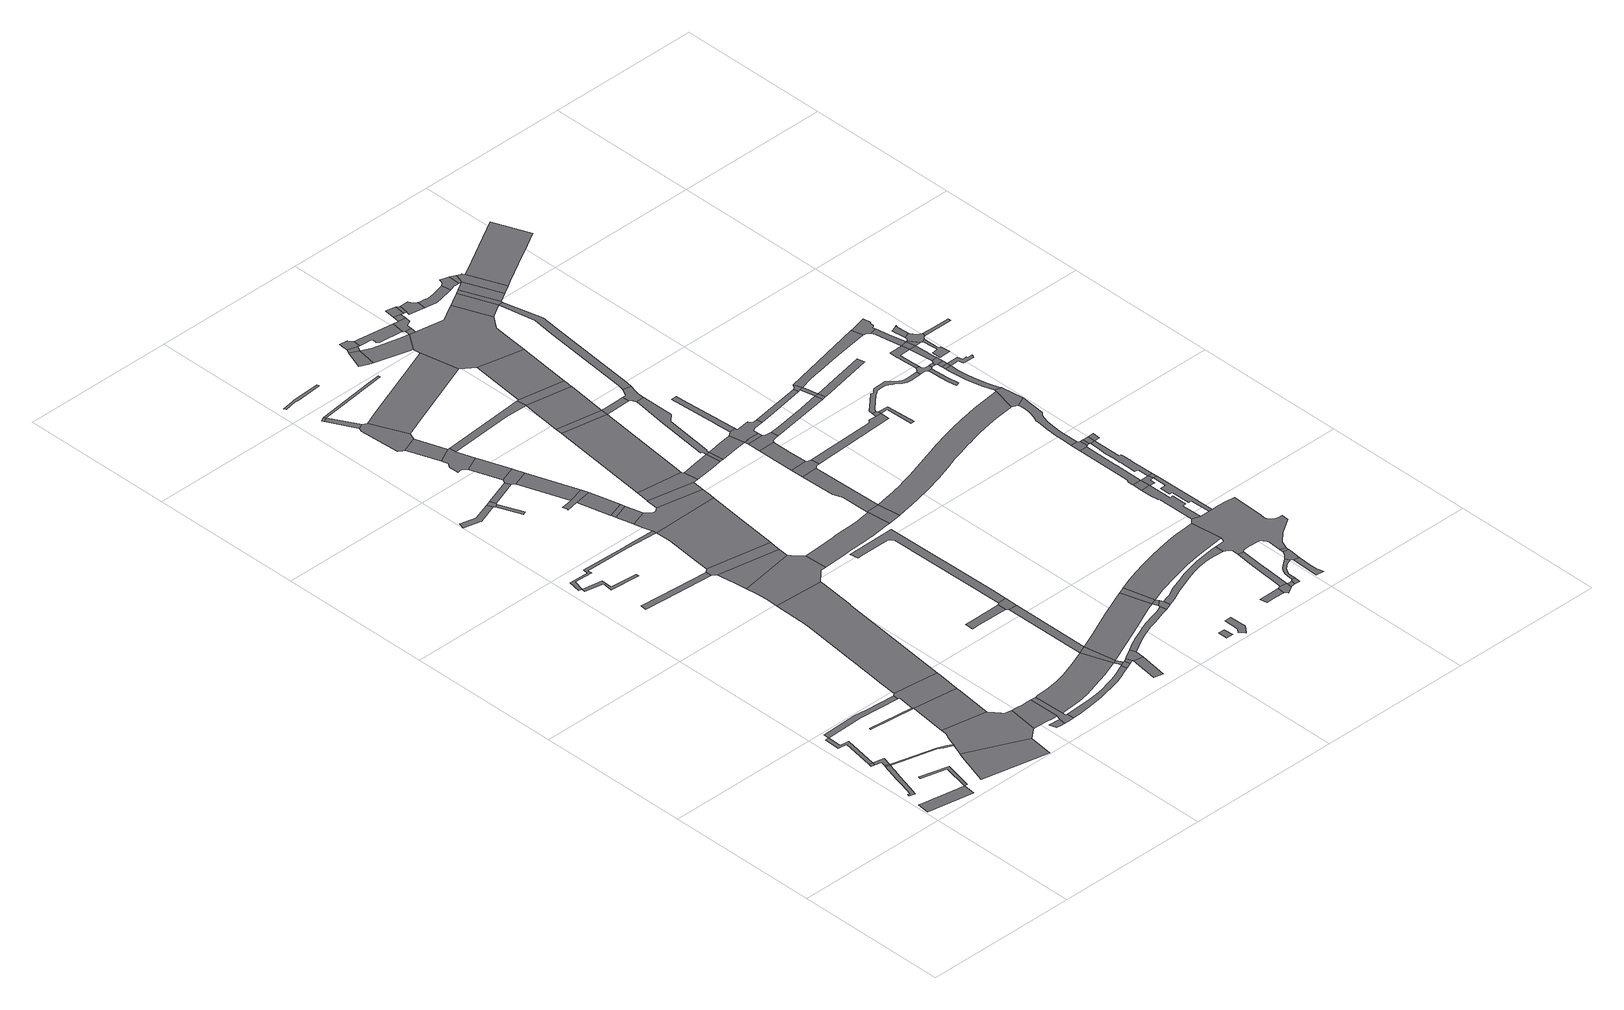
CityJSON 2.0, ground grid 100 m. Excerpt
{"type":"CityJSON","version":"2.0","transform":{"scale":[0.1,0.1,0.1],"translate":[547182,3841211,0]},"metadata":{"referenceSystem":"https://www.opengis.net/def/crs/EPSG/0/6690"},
"CityObjects":{
"road1":{"type":"Road","attributes":{"RoadStructureAttribute.sectionType":"1"},"geometry":[{"type":"MultiSurface","lod":"1","boundaries":[[[0,1,2,3,4,5,6]]]}]},
"road2":{"type":"Road","attributes":{"RoadStructureAttribute.sectionType":"1"},"geometry":[{"type":"MultiSurface","lod":"1","boundaries":[[[7,8,9,10,11,12,13,14,15,16,17,18,19,20]]]}]},
"road3":{"type":"Road","geometry":[{"type":"MultiSurface","lod":"1","boundaries":[[[21,22,23,24]]]}]},
"road4":{"type":"Road","geometry":[{"type":"MultiSurface","lod":"1","boundaries":[[[25,7,20,26]]]}]},
"road5":{"type":"Road","attributes":{"RoadStructureAttribute.sectionType":"1"},"geometry":[{"type":"MultiSurface","lod":"1","boundaries":[[[27,24,23,28,25,26]]]}]},
"road6":{"type":"Road","attributes":{"RoadStructureAttribute.sectionType":"1"},"geometry":[{"type":"MultiSurface","lod":"1","boundaries":[[[29,30,31,21,24,32,33,34]]]}]},
"road7":{"type":"Road","attributes":{"RoadStructureAttribute.sectionType":"1"},"geometry":[{"type":"MultiSurface","lod":"1","boundaries":[[[35,36,37,38,39,40,6,41]]]}]},
"road8":{"type":"Road","attributes":{"RoadStructureAttribute.sectionType":"1"},"geometry":[{"type":"MultiSurface","lod":"1","boundaries":[[[42,43,44,45,46,26,20,47,48,49,50,51]]]}]},
"road9":{"type":"Road","attributes":{"RoadStructureAttribute.sectionType":"1"},"geometry":[{"type":"MultiSurface","lod":"1","boundaries":[[[52,53,54,34,55,56,57,58]]]}]},
"road10":{"type":"Road","attributes":{"RoadStructureAttribute.sectionType":"1"},"geometry":[{"type":"MultiSurface","lod":"1","boundaries":[[[59,60,61,62,63]]]}]},
"road11":{"type":"Road","attributes":{"RoadStructureAttribute.sectionType":"1"},"geometry":[{"type":"MultiSurface","lod":"1","boundaries":[[[64,65,66,67,68]]]}]},
"road12":{"type":"Road","geometry":[{"type":"MultiSurface","lod":"1","boundaries":[[[69,70,71,72,73,74,75,51,50,76,77,59,63,78,79,80,81,82,83]]]}]},
"road13":{"type":"Road","attributes":{"RoadStructureAttribute.sectionType":"1"},"geometry":[{"type":"MultiSurface","lod":"1","boundaries":[[[84,85,69,83,86,87]]]}]},
"road14":{"type":"Road","geometry":[{"type":"MultiSurface","lod":"1","boundaries":[[[88,89,58,57,90,91,92,68,67,84,87,93,94]]]}]},
"road15":{"type":"Road","attributes":{"RoadStructureAttribute.sectionType":"1"},"geometry":[{"type":"MultiSurface","lod":"1","boundaries":[[[95,96,97,98,99,100,101,102,103]]]}]},
"road16":{"type":"Road","geometry":[{"type":"MultiSurface","lod":"1","boundaries":[[[104,105,106,107,108,109]]]}]},
"road17":{"type":"Road","attributes":{"RoadStructureAttribute.sectionType":"1"},"geometry":[{"type":"MultiSurface","lod":"1","boundaries":[[[110,111,112,80,79,113,114,115,116]]]}]},
"road18":{"type":"Road","attributes":{"RoadStructureAttribute.sectionType":"1"},"geometry":[{"type":"MultiSurface","lod":"1","boundaries":[[[117,118,119,120,121,122,123]]]}]},
"road19":{"type":"Road","geometry":[{"type":"MultiSurface","lod":"1","boundaries":[[[124,125,116,115,126,109,108,127,128,129,130,131]]]}]},
"road20":{"type":"Road","attributes":{"RoadStructureAttribute.sectionType":"1"},"geometry":[{"type":"MultiSurface","lod":"1","boundaries":[[[132,133,134,135,136,137,138,139,140]]]}]},
"road21":{"type":"Road","attributes":{"RoadStructureAttribute.sectionType":"1"},"geometry":[{"type":"MultiSurface","lod":"1","boundaries":[[[141,142,143,144,145,146,147,148,149,102,150,151,152,153,154,155]]]}]},
"road22":{"type":"Road","attributes":{"RoadStructureAttribute.sectionType":"1"},"geometry":[{"type":"MultiSurface","lod":"1","boundaries":[[[156,157,158,159,160,88,94,161,162,163,164,165]]]}]},
"road23":{"type":"Road","geometry":[{"type":"MultiSurface","lod":"1","boundaries":[[[166,132,140,167,168,169]]]}]},
"road24":{"type":"Road","geometry":[{"type":"MultiSurface","lod":"1","boundaries":[[[170,171,172,168,167]]]}]},
"road25":{"type":"Road","attributes":{"RoadStructureAttribute.sectionType":"1"},"geometry":[{"type":"MultiSurface","lod":"1","boundaries":[[[173,166,169,174]]]}]},
"road26":{"type":"Road","attributes":{"RoadStructureAttribute.sectionType":"1"},"geometry":[{"type":"MultiSurface","lod":"1","boundaries":[[[175,176,177,178,179,180,181,182,183,184,129,128,185,186,187,188,189,190,191,192,193,194,195]]]}]},
"road27":{"type":"Road","attributes":{"RoadStructureAttribute.sectionType":"1"},"geometry":[{"type":"MultiSurface","lod":"1","boundaries":[[[196,197,198,199,200,201,202,124,131,203,204,205,206,207,208,209,210,211,212]]]}]},
"road28":{"type":"Road","geometry":[{"type":"MultiSurface","lod":"1","boundaries":[[[213,214,215,216,217,218,156,165,219,220,221,222,223,224]]]}]},
"road29":{"type":"Road","attributes":{"RoadStructureAttribute.sectionType":"1"},"geometry":[{"type":"MultiSurface","lod":"1","boundaries":[[[225,226,227,216,215,228]]]}]},
"road30":{"type":"Road","geometry":[{"type":"MultiSurface","lod":"1","boundaries":[[[229,123,122,230,225,228,231,232]]]}]},
"road31":{"type":"Road","geometry":[{"type":"MultiSurface","lod":"1","boundaries":[[[233,234,235,236]]]}]},
"road32":{"type":"Road","attributes":{"RoadStructureAttribute.sectionType":"1"},"geometry":[{"type":"MultiSurface","lod":"1","boundaries":[[[236,235,237,238]]]}]},
"road33":{"type":"Road","geometry":[{"type":"MultiSurface","lod":"1","boundaries":[[[239,240,241,242,243,244,245]]]}]},
"road34":{"type":"Road","attributes":{"RoadStructureAttribute.sectionType":"1"},"geometry":[{"type":"MultiSurface","lod":"1","boundaries":[[[246,247,248,249,250]]]}]},
"road35":{"type":"Road","geometry":[{"type":"MultiSurface","lod":"1","boundaries":[[[251,250,249,252,253,254,255,256,257,258,259,260,261,262,263,264]]]}]},
"road36":{"type":"Road","geometry":[{"type":"MultiSurface","lod":"1","boundaries":[[[265,266,267,173,174,268,269,270,271]]]}]},
"road37":{"type":"Road","attributes":{"RoadStructureAttribute.sectionType":"1"},"geometry":[{"type":"MultiSurface","lod":"1","boundaries":[[[272,262,261,266,265]]]}]},
"road38":{"type":"Road","attributes":{"RoadStructureAttribute.sectionType":"1"},"geometry":[{"type":"MultiSurface","lod":"1","boundaries":[[[273,274,275,276]]]}]},
"road39":{"type":"Road","geometry":[{"type":"MultiSurface","lod":"1","boundaries":[[[277,278,279,274,273]]]}]},
"road40":{"type":"Road","geometry":[{"type":"MultiSurface","lod":"1","boundaries":[[[280,238,237,281,282,283,247,246,284,285]]]}]},
"road41":{"type":"Road","attributes":{"RoadStructureAttribute.sectionType":"1"},"geometry":[{"type":"MultiSurface","lod":"1","boundaries":[[[245,244,286,278,277]]]}]},
"road42":{"type":"Road","attributes":{"RoadStructureAttribute.sectionType":"1"},"geometry":[{"type":"MultiSurface","lod":"1","boundaries":[[[287,271,270,288,240,239]]]}]},
"road43":{"type":"Road","attributes":{"RoadStructureAttribute.sectionType":"1"},"geometry":[{"type":"MultiSurface","lod":"1","boundaries":[[[289,290,291,292,293,229,232]]]}]},
"road44":{"type":"Road","attributes":{"RoadStructureAttribute.sectionType":"1"},"geometry":[{"type":"MultiSurface","lod":"1","boundaries":[[[294,295,296,297,298,299,300,301,302]]]}]},
"road45":{"type":"Road","geometry":[{"type":"MultiSurface","lod":"1","boundaries":[[[303,196,212,304]]]}]},
"road46":{"type":"Road","geometry":[{"type":"MultiSurface","lod":"1","boundaries":[[[304,212,305,306,307]]]}]},
"road47":{"type":"Road","geometry":[{"type":"MultiSurface","lod":"1","boundaries":[[[307,306,175,195,308,309]]]}]},
"road48":{"type":"Road","attributes":{"RoadStructureAttribute.sectionType":"1"},"geometry":[{"type":"MultiSurface","lod":"1","boundaries":[[[310,311,312,313,314,315]]]}]},
"road49":{"type":"Road","geometry":[{"type":"MultiSurface","lod":"1","boundaries":[[[316,317,318,276,275,319,320,321,322,155,154,323,291,290,324,325,326]]]}]},
"road50":{"type":"Road","attributes":{"RoadStructureAttribute.sectionType":"1"},"geometry":[{"type":"MultiSurface","lod":"1","boundaries":[[[327,309,308,328,329]]]}]},
"road51":{"type":"Road","attributes":{"RoadStructureAttribute.sectionType":"1"},"geometry":[{"type":"MultiSurface","lod":"1","boundaries":[[[330,331,332,333,334]]]}]},
"road52":{"type":"Road","attributes":{"RoadStructureAttribute.sectionType":"1"},"geometry":[{"type":"MultiSurface","lod":"1","boundaries":[[[335,336,196,303,337]]]}]},
"road53":{"type":"Road","attributes":{"RoadStructureAttribute.sectionType":"1"},"geometry":[{"type":"MultiSurface","lod":"1","boundaries":[[[338,339,340,341,233,236]]]}]},
"road54":{"type":"Road","geometry":[{"type":"MultiSurface","lod":"1","boundaries":[[[342,343,327,329,330,334,344]]]}]},
"road55":{"type":"Road","attributes":{"RoadStructureAttribute.sectionType":"1"},"geometry":[{"type":"MultiSurface","lod":"1","boundaries":[[[345,326,325,346]]]}]},
"road56":{"type":"Road","geometry":[{"type":"MultiSurface","lod":"1","boundaries":[[[347,315,314,335,337,348]]]}]},
"road57":{"type":"Road","attributes":{"RoadStructureAttribute.sectionType":"1"},"geometry":[{"type":"MultiSurface","lod":"1","boundaries":[[[349,350,351,352,353,354,355,356,357,347,348]]]}]},
"road58":{"type":"Road","geometry":[{"type":"MultiSurface","lod":"1","boundaries":[[[358,359,345,346,360,361,362]]]}]},
"road59":{"type":"Road","attributes":{"RoadStructureAttribute.sectionType":"1"},"geometry":[{"type":"MultiSurface","lod":"1","boundaries":[[[363,251,264,364,365]]]}]},
"road60":{"type":"Road","attributes":{"RoadStructureAttribute.sectionType":"1"},"geometry":[{"type":"MultiSurface","lod":"1","boundaries":[[[366,367,368,285,284,369,370]]]}]},
"road61":{"type":"Road","attributes":{"RoadStructureAttribute.sectionType":"1"},"geometry":[{"type":"MultiSurface","lod":"1","boundaries":[[[371,372,373,374,375,376,377,378,379,224,223,380,381,382,383,384,385,386,387,388]]]}]},
"road62":{"type":"Road","attributes":{"RoadStructureAttribute.sectionType":"1"},"geometry":[{"type":"MultiSurface","lod":"1","boundaries":[[[389,390,391,392,303,304,393,394,395,396]]]}]},
"road63":{"type":"Road","attributes":{"RoadStructureAttribute.sectionType":"1"},"geometry":[{"type":"MultiSurface","lod":"1","boundaries":[[[397,398,399,400,401,402,403,404,405,406,342,344,407,408,409,410,411,412]]]}]},
"road64":{"type":"Road","attributes":{"RoadStructureAttribute.sectionType":"1"},"geometry":[{"type":"MultiSurface","lod":"1","boundaries":[[[413,358,362,414]]]}]},
"road65":{"type":"Road","geometry":[{"type":"MultiSurface","lod":"1","boundaries":[[[415,416,417,418,419,420]]]}]},
"road66":{"type":"Road","attributes":{"RoadStructureAttribute.sectionType":"1"},"geometry":[{"type":"MultiSurface","lod":"1","boundaries":[[[421,422,423,361,360,424,425,426]]]}]},
"road67":{"type":"Road","attributes":{"RoadStructureAttribute.sectionType":"1"},"geometry":[{"type":"MultiSurface","lod":"1","boundaries":[[[427,415,420,428,429]]]}]},
"road68":{"type":"Road","geometry":[{"type":"MultiSurface","lod":"1","boundaries":[[[430,431,427,429,432,433,434]]]}]},
"road69":{"type":"Road","geometry":[{"type":"MultiSurface","lod":"1","boundaries":[[[435,413,414,436]]]}]},
"road70":{"type":"Road","geometry":[{"type":"MultiSurface","lod":"1","boundaries":[[[437,438,439,440]]]}]},
"road71":{"type":"Road","attributes":{"RoadStructureAttribute.sectionType":"1"},"geometry":[{"type":"MultiSurface","lod":"1","boundaries":[[[365,441,435,436,442,443]]]}]},
"road72":{"type":"Road","geometry":[{"type":"MultiSurface","lod":"1","boundaries":[[[444,445,371,388,446,447]]]}]},
"road73":{"type":"Road","geometry":[{"type":"MultiSurface","lod":"1","boundaries":[[[448,421,426,449]]]}]},
"road74":{"type":"Road","attributes":{"RoadStructureAttribute.sectionType":"1"},"geometry":[{"type":"MultiSurface","lod":"1","boundaries":[[[450,451,452,420,419,453,454,455]]]}]},
"road75":{"type":"Road","geometry":[{"type":"MultiSurface","lod":"1","boundaries":[[[456,396,457,458]]]}]},
"road76":{"type":"Road","geometry":[{"type":"MultiSurface","lod":"1","boundaries":[[[459,460,389,396,456]]]}]},
"road77":{"type":"Road","geometry":[{"type":"MultiSurface","lod":"1","boundaries":[[[458,457,397,412,461,462,463]]]}]},
"road78":{"type":"Road","geometry":[{"type":"MultiSurface","lod":"1","boundaries":[[[464,465,466,467,468,469]]]}]},
"road79":{"type":"Road","geometry":[{"type":"MultiSurface","lod":"1","boundaries":[[[470,363,365,443,471,472,473]]]}]},
"road80":{"type":"Road","attributes":{"RoadStructureAttribute.sectionType":"1"},"geometry":[{"type":"MultiSurface","lod":"1","boundaries":[[[474,475,476,477,445,444]]]}]},
"road81":{"type":"Road","attributes":{"RoadStructureAttribute.sectionType":"1"},"geometry":[{"type":"MultiSurface","lod":"1","boundaries":[[[478,479,433,432,480,481,482,483,484,485,486]]]}]},
"road82":{"type":"Road","attributes":{"RoadStructureAttribute.sectionType":"1"},"geometry":[{"type":"MultiSurface","lod":"1","boundaries":[[[487,488,489,490,491,448,449,492,493]]]}]},
"road83":{"type":"Road","attributes":{"RoadStructureAttribute.sectionType":"1"},"geometry":[{"type":"MultiSurface","lod":"1","boundaries":[[[494,495,496,497,498,499,500,501,502,503,421,448]]]}]},
"road84":{"type":"Road","attributes":{"RoadStructureAttribute.sectionType":"1"},"geometry":[{"type":"MultiSurface","lod":"1","boundaries":[[[504,505,436,414,506,507]]]}]},
"road85":{"type":"Road","attributes":{"RoadStructureAttribute.sectionType":"1"},"geometry":[{"type":"MultiSurface","lod":"1","boundaries":[[[508,470,473,509,510]]]}]},
"road86":{"type":"Road","geometry":[{"type":"MultiSurface","lod":"1","boundaries":[[[511,512,513,514,475,474,515,516,517,518]]]}]},
"road87":{"type":"Road","attributes":{"RoadStructureAttribute.sectionType":"1"},"geometry":[{"type":"MultiSurface","lod":"1","boundaries":[[[519,520,521,514,513,522,523,524]]]}]},
"road88":{"type":"Road","geometry":[{"type":"MultiSurface","lod":"1","boundaries":[[[525,455,526,527]]]}]},
"road89":{"type":"Road","geometry":[{"type":"MultiSurface","lod":"1","boundaries":[[[486,485,525,527,528,529,530,531]]]}]},
"road90":{"type":"Road","attributes":{"RoadStructureAttribute.sectionType":"1"},"geometry":[{"type":"MultiSurface","lod":"1","boundaries":[[[532,533,534,535,536,537]]]}]},
"road91":{"type":"Road","geometry":[{"type":"MultiSurface","lod":"1","boundaries":[[[536,519,524,538,539,540,541,542,543,537]]]}]},
"road92":{"type":"Road","geometry":[{"type":"MultiSurface","lod":"1","boundaries":[[[544,545,546,547,548,549,550,551,552,553,526,455,454,366,370,554,508,510,555,556,557]]]}]},
"road93":{"type":"Road","attributes":{"RoadStructureAttribute.sectionType":"1"},"geometry":[{"type":"MultiSurface","lod":"1","boundaries":[[[558,531,530,559]]]}]},
"road94":{"type":"Road","geometry":[{"type":"MultiSurface","lod":"1","boundaries":[[[560,561,562,504,507,563,564,499,498,565,566,567]]]}]},
"road95":{"type":"Road","geometry":[{"type":"MultiSurface","lod":"1","boundaries":[[[568,569,570,571,572,573,574,487,493,533,532,575,576,577,578,579]]]}]},
"road96":{"type":"Road","geometry":[{"type":"MultiSurface","lod":"1","boundaries":[[[580,558,559,581,582]]]}]},
"road97":{"type":"Road","attributes":{"RoadStructureAttribute.sectionType":"1"},"geometry":[{"type":"MultiSurface","lod":"1","boundaries":[[[583,584,585,586,587,588,589,590,573,572]]]}]},
"road98":{"type":"Road","attributes":{"RoadStructureAttribute.sectionType":"1"},"geometry":[{"type":"MultiSurface","lod":"1","boundaries":[[[591,592,593,594,595,596,597,598,599,600,463,462,601,602,603,604,605,606,607,608,609]]]}]},
"road99":{"type":"Road","attributes":{"RoadStructureAttribute.sectionType":"1"},"geometry":[{"type":"MultiSurface","lod":"1","boundaries":[[[582,581,610,611]]]}]},
"road100":{"type":"Road","attributes":{"RoadStructureAttribute.sectionType":"1"},"geometry":[{"type":"MultiSurface","lod":"1","boundaries":[[[612,613,614,615,616,617,618,619,620,621,459,456,622,623,624,625,626,627]]]}]},
"road101":{"type":"Road","geometry":[{"type":"MultiSurface","lod":"1","boundaries":[[[628,629,630,631,632,633]]]}]},
"road102":{"type":"Road","geometry":[{"type":"MultiSurface","lod":"1","boundaries":[[[634,635,611,610,636,637,638,639]]]}]},
"road103":{"type":"Road","geometry":[{"type":"MultiSurface","lod":"1","boundaries":[[[640,628,633,641,642,643,644]]]}]},
"road104":{"type":"Road","attributes":{"RoadStructureAttribute.sectionType":"1"},"geometry":[{"type":"MultiSurface","lod":"1","boundaries":[[[645,646,518,517,647,648,649]]]}]},
"road105":{"type":"Road","attributes":{"RoadStructureAttribute.sectionType":"1"},"geometry":[{"type":"MultiSurface","lod":"1","boundaries":[[[650,651,652,653,654,655,656,657,658,560,567]]]}]},
"road106":{"type":"Road","attributes":{"RoadStructureAttribute.sectionType":"1"},"geometry":[{"type":"MultiSurface","lod":"1","boundaries":[[[659,660,644,643,661,662,663]]]}]},
"road107":{"type":"Road","attributes":{"RoadStructureAttribute.sectionType":"1"},"geometry":[{"type":"MultiSurface","lod":"1","boundaries":[[[664,665,666,667,668,639,638,669,670,671,672]]]}]},
"road108":{"type":"Road","attributes":{"RoadStructureAttribute.sectionType":"1"},"geometry":[{"type":"MultiSurface","lod":"1","boundaries":[[[673,674,675,541,540,676,677]]]}]},
"road109":{"type":"Road","geometry":[{"type":"MultiSurface","lod":"1","boundaries":[[[678,663,662,679,680,681,682]]]}]},
"road110":{"type":"Road","attributes":{"RoadStructureAttribute.sectionType":"1"},"geometry":[{"type":"MultiSurface","lod":"1","boundaries":[[[683,684,685,686,640,644,687,688,689]]]}]},
"road111":{"type":"Road","attributes":{"RoadStructureAttribute.sectionType":"1"},"geometry":[{"type":"MultiSurface","lod":"1","boundaries":[[[690,691,544,557,692,655]]]}]},
"road112":{"type":"Road","attributes":{"RoadStructureAttribute.sectionType":"1"},"geometry":[{"type":"MultiSurface","lod":"1","boundaries":[[[693,579,578,694,695,696]]]}]},
"road113":{"type":"Road","attributes":{"RoadStructureAttribute.sectionType":"1"},"geometry":[{"type":"MultiSurface","lod":"1","boundaries":[[[697,698,699,700,701,702,703,704,678,682,705,706,707,708,709,710]]]}]},
"road114":{"type":"Road","attributes":{"RoadStructureAttribute.sectionType":"1"},"geometry":[{"type":"MultiSurface","lod":"1","boundaries":[[[711,712,713,714,715,716,717,718,719,720,721,722,723,724,725,726,727,728,729,730,731,444,447,732,733,734,735,736,737,738,739,740,741,742,743,744,745,746,747,748,749]]]}]},
"road115":{"type":"Road","geometry":[{"type":"MultiSurface","lod":"1","boundaries":[[[750,690,655,654,751]]]}]},
"road116":{"type":"Road","geometry":[{"type":"MultiSurface","lod":"1","boundaries":[[[752,753,754,755,756,757,664,672,758,759,760,761,762]]]}]},
"road117":{"type":"Road","attributes":{"RoadStructureAttribute.sectionType":"1"},"geometry":[{"type":"MultiSurface","lod":"1","boundaries":[[[763,750,751,764]]]}]},
"road118":{"type":"Road","attributes":{"RoadStructureAttribute.sectionType":"1"},"geometry":[{"type":"MultiSurface","lod":"1","boundaries":[[[765,766,767,768,769,770,771,772,773]]]}]},
"road119":{"type":"Road","attributes":{"RoadStructureAttribute.sectionType":"1"},"geometry":[{"type":"MultiSurface","lod":"1","boundaries":[[[774,762,761,775,763,776]]]}]},
"road120":{"type":"Road","geometry":[{"type":"MultiSurface","lod":"1","boundaries":[[[777,778,779,697,710,780,765,773,781,782]]]}]},
"road121":{"type":"Road","geometry":[{"type":"MultiSurface","lod":"1","boundaries":[[[783,673,677,784]]]}]},
"road122":{"type":"Road","attributes":{"RoadStructureAttribute.sectionType":"1"},"geometry":[{"type":"MultiSurface","lod":"1","boundaries":[[[785,786,673,783]]]}]},
"road123":{"type":"Road","attributes":{"RoadStructureAttribute.sectionType":"1"},"geometry":[{"type":"MultiSurface","lod":"1","boundaries":[[[787,777,782,788]]]}]},
"road124":{"type":"Road","geometry":[{"type":"MultiSurface","lod":"1","boundaries":[[[789,790,693,696,786,785]]]}]},
"road125":{"type":"Road","geometry":[{"type":"MultiSurface","lod":"1","boundaries":[[[791,792,776,763,764,793,794]]]}]},
"road126":{"type":"Road","geometry":[{"type":"MultiSurface","lod":"1","boundaries":[[[795,649,648,796,797]]]}]},
"road127":{"type":"Road","geometry":[{"type":"MultiSurface","lod":"1","boundaries":[[[798,799,800,801,796,648]]]}]},
"road128":{"type":"Road","geometry":[{"type":"MultiSurface","lod":"1","boundaries":[[[802,612,627,803,804,591,609,805,806,683,689,807,808,809,810,811,812,813,814,787,788,815,816,817,818,819,820,821,822,823,824,825,826,827,828,829,830,831]]]}]},
"road129":{"type":"Road","attributes":{"RoadStructureAttribute.sectionType":"1"},"geometry":[{"type":"MultiSurface","lod":"1","boundaries":[[[832,833,834,835,836,837,838,839,840,841,842,802,831]]]}]},
"road130":{"type":"Road","geometry":[{"type":"MultiSurface","lod":"1","boundaries":[[[843,844,839,838]]]}]},
"road131":{"type":"Road","geometry":[{"type":"MultiSurface","lod":"1","boundaries":[[[845,846,847,848,849,850,851,852,853,829]]]}]},
"road132":{"type":"Road","geometry":[{"type":"MultiSurface","lod":"1","boundaries":[[[854,855,843,838,856,857,858,846]]]}]},
"road133":{"type":"Road","attributes":{"RoadStructureAttribute.sectionType":"1"},"geometry":[{"type":"MultiSurface","lod":"1","boundaries":[[[859,860,861,862,783,784]]]}]},
"road134":{"type":"Road","attributes":{"RoadStructureAttribute.sectionType":"1"},"geometry":[{"type":"MultiSurface","lod":"1","boundaries":[[[863,864,865,866,867,844,843,868,869,870]]]}]},
"road135":{"type":"Road","attributes":{"RoadStructureAttribute.sectionType":"1"},"geometry":[{"type":"MultiSurface","lod":"1","boundaries":[[[871,872,873,874,875,876,877,878,879,880,881,882,795,797,883,884,885,886,887,888,889,890,891,892,893,894,895,896,897,898,899]]]}]},
"road136":{"type":"Road","geometry":[{"type":"MultiSurface","lod":"1","boundaries":[[[900,854,846,845]]]}]},
"road137":{"type":"Road","attributes":{"RoadStructureAttribute.sectionType":"1"},"geometry":[{"type":"MultiSurface","lod":"1","boundaries":[[[901,902,794,793,903,904,905,906]]]}]},
"road138":{"type":"Road","geometry":[{"type":"MultiSurface","lod":"1","boundaries":[[[907,908,863,870,909,910,911,912]]]}]},
"road139":{"type":"Road","geometry":[{"type":"MultiSurface","lod":"1","boundaries":[[[913,914,915,916,917,918,919,920,921,922,923,924,925,926,927,928,854,900]]]}]},
"road140":{"type":"Road","attributes":{"RoadStructureAttribute.sectionType":"1"},"geometry":[{"type":"MultiSurface","lod":"1","boundaries":[[[929,930,789,785,931,932,933,934,935,936,937,938]]]}]},
"road141":{"type":"Road","geometry":[{"type":"MultiSurface","lod":"1","boundaries":[[[910,909,939,940]]]}]},
"road142":{"type":"Road","geometry":[{"type":"MultiSurface","lod":"1","boundaries":[[[940,939,920,919,941]]]}]},
"road143":{"type":"Road","geometry":[{"type":"MultiSurface","lod":"1","boundaries":[[[942,943,941,919]]]}]},
"road144":{"type":"Road","attributes":{"RoadStructureAttribute.sectionType":"1"},"geometry":[{"type":"MultiSurface","lod":"1","boundaries":[[[944,945,946,947,948,949,950,951,952,953,954,955,956,957,958,959,960,961,962,907,912]]]}]},
"road145":{"type":"Road","geometry":[{"type":"MultiSurface","lod":"1","boundaries":[[[963,964,965,966,967,968,969,970,971]]]}]},
"road146":{"type":"Road","geometry":[{"type":"MultiSurface","lod":"1","boundaries":[[[972,973,899,898,974,975,971,970,976,977,978,979,980,981,982]]]}]},
"road147":{"type":"Road","geometry":[{"type":"MultiSurface","lod":"1","boundaries":[[[983,711,749,984,952,951,985,986]]]}]},
"road148":{"type":"Road","attributes":{"RoadStructureAttribute.sectionType":"1"},"geometry":[{"type":"MultiSurface","lod":"1","boundaries":[[[987,977,976,988,989,990]]]}]},
"road149":{"type":"Road","attributes":{"RoadStructureAttribute.sectionType":"1"},"geometry":[{"type":"MultiSurface","lod":"1","boundaries":[[[991,992,993,994,995,996,997,998,999,1000,1001,1002,983,986]]]}]},
"road150":{"type":"Road","geometry":[{"type":"MultiSurface","lod":"1","boundaries":[[[1003,1004,1005,1006,1007,972,982,1008,1009,1010,1011]]]}]},
"road151":{"type":"Road","geometry":[{"type":"MultiSurface","lod":"1","boundaries":[[[1012,1013,997,996]]]}]},
"road152":{"type":"Road","attributes":{"RoadStructureAttribute.sectionType":"1"},"geometry":[{"type":"MultiSurface","lod":"1","boundaries":[[[1014,1015,1013,1012]]]}]},
"road153":{"type":"Road","geometry":[{"type":"MultiSurface","lod":"1","boundaries":[[[1016,1017,1018,1019,987,990,1015,1014]]]}]},
"road154":{"type":"Road","attributes":{"RoadStructureAttribute.sectionType":"1"},"geometry":[{"type":"MultiSurface","lod":"1","boundaries":[[[1020,1021,1022,1023,1011,1024,1025,1026,1027,1017,1016]]]}]},
"road155":{"type":"Road","geometry":[{"type":"MultiSurface","lod":"1","boundaries":[[[1028,1003,1011,1023]]]}]},
"road156":{"type":"Road","attributes":{"RoadStructureAttribute.sectionType":"1"},"geometry":[{"type":"MultiSurface","lod":"1","boundaries":[[[1029,1030,1031,1032,1033,1034,1003,1028]]]}]},
"road157":{"type":"Road","geometry":[{"type":"MultiSurface","lod":"1","boundaries":[[[1035,1036,929,938,1037,1032,1031,1038,1039,1040,1041,1042,1043]]]}]},
"road158":{"type":"Road","geometry":[{"type":"MultiSurface","lod":"1","boundaries":[[[1044,1045,1046,1047,1048,1049,1050,1051,1052,1012,996]]]}]},
"road159":{"type":"Road","attributes":{"RoadStructureAttribute.sectionType":"1"},"geometry":[{"type":"MultiSurface","lod":"1","boundaries":[[[1028,1023,1053,1054,1055]]]}]},
"road160":{"type":"Road","geometry":[{"type":"MultiSurface","lod":"1","boundaries":[[[1056,1057,1058,1059,1060,1061,1062,1063,1064,1065,1066,1067,1068,1069]]]}]},
"road161":{"type":"Road","geometry":[{"type":"MultiSurface","lod":"1","boundaries":[[[1070,1071,1072,1073,1074,1055,1054,1069,1068,1075,1076,1077]]]}]},
"road162":{"type":"Road","geometry":[{"type":"MultiSurface","lod":"1","boundaries":[[[1078,1079,1080,1081,1082,1083,1084,1085,1073,1072]]]}]},
"road163":{"type":"Road","attributes":{"RoadStructureAttribute.sectionType":"1"},"geometry":[{"type":"MultiSurface","lod":"1","boundaries":[[[1086,1087,1077,1076,1088,1089]]]}]}
},
"vertices":[
[325,119,0],[36,171,0],[32,172,0],[26,173,0],[17,95,0],[316,41,0],[325,120,0],
[138,546,0],[117,470,0],[111,448,0],[107,436,0],[88,366,0],[63,278,0],[50,282,0],[45,268,0],[83,258,0],[102,321,0],[134,429,0],[139,448,0],[150,484,0],[165,534,0],
[89,621,0],[86,602,0],[108,597,0],[112,618,0],
[141,555,0],[168,544,0],
[185,601,0],[150,586,0],
[76,946,0],[70,843,0],[130,836,0],[155,849,0],[97,853,0],[101,946,0],
[387,304,0],[202,352,0],[201,344,0],[200,337,0],[201,337,0],[365,296,0],[342,118,0],
[510,444,0],[456,468,0],[248,523,0],[206,534,0],[205,534,0],[233,517,0],[448,461,0],[483,444,0],[537,418,0],[542,430,0],
[431,981,0],[342,989,0],[100,982,0],[108,946,0],[349,952,0],[613,933,0],[615,965,0],
[507,342,0],[496,313,0],[429,100,0],[861,8,0],[882,167,0],
[316,849,0],[316,845,0],[316,839,0],[614,811,0],[613,821,0],
[585,565,0],[580,527,0],[572,505,0],[571,503,0],[569,499,0],[547,442,0],[543,433,0],[535,414,0],[526,388,0],[941,216,0],[954,227,0],[983,426,0],[936,433,0],[923,450,0],[877,511,0],
[615,811,0],[615,804,0],[905,745,0],[908,776,0],
[632,979,0],[619,969,0],[626,932,0],[614,836,0],[614,832,0],[926,920,0],[929,950,0],
[198,2791,0],[188,2721,0],[384,2706,0],[383,2717,0],[383,2728,0],[208,2741,0],[210,2814,0],[80,2835,0],[77,2815,0],
[1036,188,0],[1036,187,0],[1049,143,0],[1079,141,0],[1106,140,0],[1111,183,0],
[1084,418,0],[1066,418,0],[1021,422,0],[1040,219,0],[1093,215,0],[1121,215,0],[1121,418,0],
[335,2497,0],[203,2506,0],[201,2486,0],[199,2466,0],[332,2457,0],[666,2434,0],[668,2474,0],
[1157,418,0],[1135,418,0],[1116,191,0],[1131,139,0],[1175,140,0],[1173,187,0],[1163,191,0],[1161,215,0],
[239,3739,0],[118,3696,0],[15,3721,0],[6,3683,0],[114,3656,0],[119,3654,0],[124,3656,0],[140,3662,0],[252,3702,0],
[577,2945,0],[512,2946,0],[501,2946,0],[207,2956,0],[205,2943,0],[205,2941,0],[204,2919,0],[74,2925,0],[60,2842,0],[97,2910,0],[219,2906,0],[219,2934,0],[509,2929,0],[722,2917,0],[719,2941,0],
[731,1990,0],[724,1761,0],[722,1742,0],[659,1217,0],[644,1089,0],[992,1474,0],[1020,1712,0],[1021,1718,0],[1051,1964,0],[1052,1976,0],
[275,3752,0],[264,3696,0],[284,3707,0],[288,3715,0],
[323,3539,0],[334,3543,0],[345,3548,0],
[449,3814,0],[464,3778,0],
[1687,292,0],[1610,258,0],[1565,243,0],[1518,230,0],[1471,217,0],[1436,209,0],[1408,204,0],[1393,202,0],[1342,198,0],[1273,193,0],[1204,141,0],[1219,142,0],[1304,150,0],[1366,159,0],[1409,166,0],[1471,181,0],[1511,190,0],[1569,205,0],[1611,218,0],[1673,247,0],[1698,257,0],
[1609,531,0],[1511,492,0],[1406,456,0],[1343,440,0],[1312,434,0],[1250,425,0],[1182,421,0],[1175,214,0],[1246,219,0],[1306,227,0],[1334,232,0],[1374,240,0],[1408,249,0],[1565,297,0],[1566,298,0],[1671,338,0],[1677,341,0],
[1133,2223,0],[1100,2258,0],[1087,2272,0],[719,2213,0],[727,2139,0],[734,2074,0],[1052,1979,0],[1098,2024,0],[1123,2047,0],[1143,2048,0],[1162,2049,0],[1156,2200,0],
[697,2414,0],[700,2379,0],[710,2295,0],[1095,2343,0],
[692,2493,0],[676,2434,0],[1100,2383,0],[1105,2419,0],
[162,4923,0],[130,4906,0],[137,4893,0],[169,4910,0],
[228,4717,0],[264,4734,0],
[703,3477,0],[597,3448,0],[522,3436,0],[527,3407,0],[527,3399,0],[605,3412,0],[715,3432,0],
[373,4442,0],[269,4401,0],[290,4340,0],[341,4194,0],[440,4244,0],
[453,4245,0],[346,4180,0],[355,4154,0],[351,4148,0],[339,4130,0],[333,4120,0],[336,4059,0],[350,4060,0],[362,4061,0],[386,4044,0],[394,4038,0],[493,4088,0],[471,4153,0],[456,4198,0],
[567,3873,0],[464,3838,0],[460,3832,0],[466,3778,0],[481,3769,0],[487,3766,0],[592,3802,0],
[510,4039,0],
[770,3204,0],[664,3167,0],[691,3058,0],[796,3094,0],
[763,3234,0],[657,3197,0],[662,3167,0],
[266,4731,0],[219,4689,0],[233,4421,0],[256,4408,0],[394,4488,0],[294,4718,0],
[656,3201,0],
[695,3499,0],[597,3450,0],
[1135,2674,0],[1165,2921,0],[725,2915,0],[726,2813,0],[701,2579,0],
[147,5130,0],[172,5128,0],[342,5142,0],[341,5149,0],[339,5157,0],[152,5145,0],[142,5145,0],[58,5129,0],[65,5114,0],
[1664,555,0],[1696,349,0],
[1690,314,0],[1695,299,0],[1720,310,0],
[1737,275,0],[1727,307,0],
[1399,1150,0],[1344,1150,0],[1344,1097,0],[1399,1096,0],[1596,1095,0],[1592,1150,0],
[856,3055,0],[833,3057,0],[806,3084,0],[692,3053,0],[704,3005,0],[717,2949,0],[718,2948,0],[725,2917,0],[1169,2953,0],[1177,3017,0],[880,3074,0],
[1749,321,0],[1755,282,0],[1765,285,0],
[1767,278,0],[1765,255,0],[1739,95,0],[1799,80,0],[1826,265,0],
[1608,1080,0],[1608,1077,0],[1663,1080,0],
[634,4967,0],[634,4975,0],[633,4982,0],[551,4971,0],
[1822,363,0],[1759,327,0],[1834,326,0],
[890,3156,0],[1186,3096,0],
[1607,1163,0],[1663,1163,0],
[1663,1270,0],[1653,2042,0],[1390,2040,0],[1338,2039,0],[1345,1985,0],[1390,1986,0],[1577,1986,0],[1600,1964,0],[1605,1441,0],
[900,3242,0],[890,3158,0],[1220,3100,0],[1207,3193,0],[1199,3206,0],
[1014,4291,0],[872,4231,0],[1019,4227,0],
[940,4967,0],[895,4949,0],[382,4752,0],[473,4519,0],[991,4719,0],
[1672,2237,0],[1632,2232,0],[1578,2226,0],[1505,2222,0],[1443,2218,0],[1388,2215,0],[1388,2213,0],[1319,2209,0],[1314,2209,0],[1323,2059,0],[1354,2061,0],[1390,2063,0],[1488,2069,0],[1511,2070,0],[1549,2073,0],[1593,2076,0],[1667,2085,0],[1686,2087,0],
[2142,766,0],[2080,741,0],[1956,685,0],[1771,602,0],[1839,412,0],[2003,486,0],[2150,553,0],[2196,572,0],
[2210,527,0],[2197,517,0],[2158,501,0],[2113,491,0],[2053,473,0],[2013,457,0],[1976,440,0],[1952,429,0],[1918,414,0],[1869,391,0],[1929,379,0],[1976,402,0],[2039,428,0],[2093,443,0],[2173,469,0],[2219,482,0],
[981,3913,0],[1277,3860,0],
[664,5239,0],[618,5118,0],[653,5098,0],[666,5090,0],[694,5082,0],[717,5210,0],
[1409,3226,0],[1378,3221,0],[1305,3210,0],[1317,3113,0],[1379,3122,0],[1419,3128,0],
[676,5265,0],[738,5246,0],[742,5245,0],
[682,5328,0],[678,5288,0],[752,5244,0],[755,5294,0],[732,5321,0],
[987,3961,0],[1283,3908,0],
[2313,132,0],[2270,131,0],[2271,68,0],[2316,68,0],
[1012,4171,0],[1283,3909,0],[1315,4175,0],
[1757,2249,0],[1672,2248,0],[1733,2094,0],[1775,2101,0],
[1434,3230,0],[1444,3131,0],
[1007,5128,0],[952,5141,0],[792,5180,0],[921,5021,0],[937,5017,0],[1013,5127,0],
[2234,587,0],[2210,539,0],[2245,566,0],
[2185,783,0],[2163,775,0],
[2235,487,0],[2265,500,0],[2257,542,0],
[2417,76,0],[2415,184,0],[2372,183,0],[2372,86,0],[2350,59,0],[2379,26,0],
[1027,4292,0],[1317,4196,0],[1319,4211,0],[1323,4242,0],
[1748,2719,0],[1642,2717,0],[1646,2489,0],[1670,2432,0],
[788,5289,0],[760,5293,0],[773,5242,0],[833,5237,0],[841,5232,0],[834,5202,0],[849,5189,0],[1006,5174,0],[1018,5257,0],
[1617,3259,0],[1610,3257,0],[1536,3246,0],[1463,3235,0],[1449,3232,0],[1549,3147,0],[1636,3159,0],
[1435,3250,0],[1440,3253,0],[1480,3574,0],[1527,3617,0],[1525,3831,0],[1472,3829,0],[1470,3806,0],[1439,3590,0],[1398,3260,0],[1410,3253,0],
[1446,3911,0],[1372,3910,0],[1372,3863,0],[1447,3866,0],
[1070,4656,0],[1365,4591,0],[1365,4594,0],
[1765,2794,0],[1755,2799,0],[1751,2804,0],[1641,2802,0],[1756,2727,0],[1768,2734,0],[1788,2737,0],[1782,2792,0],
[1638,3047,0],[1639,2957,0],[1639,2926,0],[1748,2927,0],[1747,2958,0],[1746,3048,0],
[1019,5161,0],[1055,5120,0],[1059,5157,0],
[1064,5194,0],[1099,5210,0],[1103,5247,0],[1058,5252,0],
[1744,3165,0],[1665,3164,0],[1665,3161,0],[1637,3156,0],[1637,3135,0],[1745,3136,0],
[1757,3062,0],[1783,3070,0],[1806,3073,0],[1799,3120,0],[1772,3122,0],[1754,3127,0],
[1359,5154,0],[1339,5143,0],[1290,5116,0],[1284,5113,0],[1268,5104,0],[1241,5089,0],[1102,5112,0],[1070,5117,0],[1069,5117,0],[1058,5119,0],[1069,4657,0],[1377,4702,0],[1393,4838,0],[1451,4919,0],
[1063,5297,0],[1108,5290,0],
[1496,3963,0],[1481,3936,0],[1469,3911,0],[1457,3864,0],[1462,3859,0],[1529,3879,0],[1534,3906,0],[1546,3949,0],
[1795,3255,0],[1777,3278,0],[1685,3268,0],[1685,3273,0],[1684,3284,0],[1643,3281,0],[1631,3270,0],[1744,3175,0],[1744,3202,0],[1771,3210,0],[1827,3219,0],[1823,3255,0],
[1071,5368,0],[1126,5286,0],[1135,5357,0],
[1678,3389,0],[1678,3391,0],[1661,3668,0],[1659,3713,0],[1641,3712,0],[1623,3712,0],[1638,3391,0],[1638,3387,0],
[2800,694,0],[2781,693,0],[2703,684,0],[2638,674,0],[2581,661,0],[2516,642,0],[2436,614,0],[2374,591,0],[2317,563,0],[2285,553,0],[2310,515,0],[2375,546,0],[2424,566,0],[2504,597,0],[2561,615,0],[2619,631,0],[2684,639,0],[2734,642,0],[2804,638,0],
[1148,5282,0],[1155,5340,0],
[2858,936,0],[2781,930,0],[2728,924,0],[2686,919,0],[2623,908,0],[2516,885,0],[2406,859,0],[2337,836,0],[2292,822,0],[2263,812,0],[2248,593,0],[2326,621,0],[2451,657,0],[2578,688,0],[2693,709,0],[2878,731,0],
[2783,190,0],[2721,190,0],[2646,189,0],[2653,144,0],[2723,145,0],[2774,140,0],
[1230,5316,0],[1215,5343,0],[1141,5256,0],[1210,5244,0],[1240,5239,0],[1248,5299,0],
[2800,195,0],[2789,133,0],[2794,120,0],[2843,151,0],[2848,191,0],
[2257,2827,0],[2240,2809,0],[2345,2763,0],[2344,2823,0],[2309,2825,0],
[1555,3993,0],[1621,4582,0],[1638,4722,0],[1581,4959,0],[1579,4978,0],[1547,4975,0],[1589,4737,0],[1571,4588,0],[1505,4002,0],
[2863,183,0],[2858,186,0],[2846,151,0],[2876,156,0],[2883,186,0],
[1445,5313,0],[1358,5292,0],[1320,5287,0],[1280,5293,0],[1268,5295,0],[1256,5237,0],[1318,5227,0],[1358,5232,0],[1455,5256,0],
[2201,3186,0],[2068,3163,0],[1864,3128,0],[1859,3080,0],[2209,3138,0],
[2893,194,0],[2888,154,0],[2910,153,0],[2911,171,0],[2913,192,0],
[2842,561,0],[2827,420,0],[2826,408,0],[2803,205,0],[2857,316,0],[2866,419,0],[2879,556,0],
[1455,5210,0],[1409,5183,0],[1483,4938,0],
[2159,3313,0],[1884,3228,0],[1932,3236,0],[2166,3280,0],
[2994,355,0],[2952,322,0],[2948,319,0],[2927,304,0],[2913,284,0],[2910,279,0],[2900,256,0],[2895,216,0],[2917,244,0],[2925,264,0],[2940,287,0],[2951,297,0],[2962,307,0],[3007,327,0],
[2930,2526,0],[2872,2518,0],[2761,2504,0],[2733,2499,0],[2697,2493,0],[2653,2486,0],[2629,2480,0],[2528,2458,0],[2507,2453,0],[2500,2451,0],[2440,2435,0],[2381,2418,0],[2367,2414,0],[2267,2381,0],[2254,2377,0],[2147,2343,0],[2067,2318,0],[1985,2296,0],[1980,2294,0],[1899,2276,0],[1806,2258,0],[1864,2117,0],[1882,2120,0],[1885,2121,0],[2038,2154,0],[2168,2191,0],[2188,2197,0],[2259,2221,0],[2344,2250,0],[2401,2267,0],[2406,2269,0],[2479,2292,0],[2526,2303,0],[2529,2304,0],[2616,2326,0],[2733,2348,0],[2777,2354,0],[2880,2368,0],[2891,2369,0],
[1485,5227,0],[1578,4990,0],
[1475,5360,0],[1473,5349,0],[1472,5345,0],[1468,5336,0],[1467,5333,0],[1466,5332,0],[1499,5267,0],[1501,5268,0],[1504,5267,0],[1526,5265,0],[1532,5344,0],
[1548,5263,0],[1641,5026,0],
[3024,315,0],[3018,195,0],[3017,171,0],[3014,130,0],[3064,125,0],[3056,168,0],[3055,180,0],[3053,215,0],[3061,310,0],
[1542,5340,0],[1537,5263,0],[1568,5328,0],
[3031,405,0],[3027,396,0],[3021,382,0],[3019,325,0],[3068,387,0],[3069,400,0],
[2226,3189,0],[2233,3142,0],
[2207,3291,0],[2182,3284,0],
[3033,433,0],[3071,420,0],
[2184,3342,0],[2174,3323,0],
[1597,5315,0],[1594,5316,0],[1704,5062,0],[1611,5299,0],
[2312,2860,0],[2344,2843,0],[2339,2850,0],
[2394,2826,0],[2401,2646,0],[2424,2648,0],[2414,2841,0],
[2885,966,0],[2878,716,0],[2868,701,0],[2829,623,0],[2844,601,0],[2884,566,0],[2897,571,0],[2938,570,0],[3007,567,0],[3022,557,0],[3027,550,0],[3034,540,0],[3040,520,0],[3078,446,0],[3090,473,0],[3150,529,0],[3256,597,0],[3259,642,0],[3233,645,0],[3203,652,0],[3186,667,0],[3178,679,0],[3175,701,0],[3178,731,0],[3188,939,0],[3128,946,0],[3073,948,0],[3023,947,0],[2975,947,0],[2935,946,0],
[2932,1081,0],[2945,1083,0],[2957,1084,0],[2956,1184,0],[2946,1183,0],[2933,1181,0],[2932,1339,0],[2872,1338,0],[2872,1263,0],[2878,1218,0],[2885,1213,0],
[2931,1406,0],[2871,1405,0],
[3019,1372,0],[2994,1372,0],[2995,1280,0],[2957,1277,0],[2958,1209,0],[2978,1209,0],[2979,1082,0],[2997,1082,0],[3000,950,0],
[2988,1407,0],[2949,1406,0],[2948,1339,0],[2969,1339,0],[2969,1372,0],
[2244,3144,0],[2605,3216,0],[2597,3265,0],[2371,3219,0],
[2882,1826,0],[2882,1624,0],[2882,1575,0],[2883,1461,0],[2871,1438,0],[2931,1594,0],[2931,1609,0],[2932,1827,0],
[2703,2951,0],[2653,2948,0],[2630,2954,0],[2620,2961,0],[2591,2989,0],[2564,3014,0],[2478,3012,0],[2465,3004,0],[2445,2984,0],[2428,2988,0],[2383,2948,0],[2313,2885,0],[2339,2863,0],[2346,2873,0],[2438,2959,0],[2445,2965,0],[2446,2966,0],[2473,2982,0],[2500,2987,0],[2535,2987,0],[2551,2981,0],[2555,2980,0],[2574,2967,0],[2583,2960,0],[2616,2935,0],[2643,2923,0],[2678,2921,0],[2744,2925,0],[2743,2954,0],
[3018,1407,0],
[2038,5541,0],[1656,5325,0],[1744,5086,0],[1883,5165,0],[2034,5250,0],[2129,5303,0],
[2882,1897,0],[2881,1858,0],[2944,1836,0],[2941,1886,0],[2929,1889,0],[2926,1896,0],
[3017,1555,0],[3017,1576,0],[3017,1590,0],[3016,1628,0],[3016,1645,0],[3001,1644,0],[3002,1834,0],[2969,1834,0],[2967,1776,0],[2963,1709,0],[2963,1654,0],[2964,1607,0],[2964,1600,0],[2964,1597,0],[2965,1487,0],[2988,1484,0],
[2752,3468,0],[2592,3433,0],[2279,3310,0],[2333,3321,0],[2381,3330,0],[2496,3351,0],[2552,3361,0],[2627,3373,0],[2673,3380,0],[2769,3394,0],
[2962,1839,0],[2961,1886,0],
[3001,1887,0],
[3039,1837,0],[3041,1887,0],
[2925,1983,0],[2925,2034,0],[2927,2056,0],[2931,2089,0],[2939,2139,0],[2956,2196,0],[2975,2217,0],[2994,2383,0],[2929,2351,0],[2932,2341,0],[2932,2291,0],[2927,2261,0],[2915,2221,0],[2901,2185,0],[2901,2183,0],[2896,2148,0],[2891,2098,0],[2882,2018,0],[2883,1968,0],
[2799,2892,0],[2802,2830,0],[2807,2770,0],[2815,2717,0],[2838,2723,0],[2829,2812,0],[2824,2877,0],[2823,2917,0],[2798,2915,0],
[2768,2982,0],[2755,2960,0],[2781,2927,0],[2793,2922,0],[2831,2925,0],[2835,2948,0],[2821,2947,0],[2803,2950,0],[2790,2960,0],[2789,2969,0],[2788,2979,0],
[2932,2541,0],[2914,2358,0],[2974,2532,0],[2972,2531,0],
[2863,2950,0],[2837,2927,0],[2846,2930,0],[2861,2928,0],
[2949,2611,0],[2933,2684,0],[2923,2736,0],[2917,2806,0],[2916,2854,0],[2916,2863,0],[2876,2862,0],[2877,2833,0],[2880,2781,0],[2888,2721,0],[2898,2663,0],[2911,2608,0],
[2851,3180,0],[2781,3176,0],[2760,3176,0],[2761,3148,0],[2766,3023,0],[2786,3027,0],[2784,3109,0],[2784,3122,0],[2859,3123,0],
[2916,2891,0],[2875,2889,0],
[2914,2926,0],[2873,2923,0],
[2912,2970,0],[2875,2968,0],[2873,2955,0],[2868,2953,0],
[2910,3003,0],[2909,3052,0],[2909,3058,0],[2904,3123,0],[2860,3119,0],[2864,3105,0],[2869,3043,0],[2875,2970,0],
[2893,3188,0],
[2891,3200,0],[2872,3305,0],[2857,3387,0],[2811,3375,0],[2822,3350,0],[2829,3309,0],
[2870,3497,0],[2773,3473,0],[2794,3389,0],[2853,3405,0],[2863,3410,0],[2871,3419,0],[2871,3435,0],[2871,3443,0],[2878,3448,0],
[2976,2869,0],[2982,2832,0],[3017,2832,0],[3057,2830,0],[3069,2852,0],[3036,2852,0],[3031,2862,0],[3004,2859,0],[2994,2892,0],
[2911,3126,0],[2946,3129,0],[2903,3188,0],
[2961,3111,0],[2964,3066,0],[2965,3064,0],[2970,3031,0],[2965,3021,0],[2929,3016,0],[2928,2960,0],[3001,2959,0],[2995,3021,0],[2982,3031,0],[2980,3067,0],[2979,3081,0],[2981,3133,0],[2959,3124,0],
[2983,3194,0],[2968,3214,0],[2958,3233,0],[2918,3220,0],[2918,3203,0],[2989,3149,0],[3004,3154,0],[3011,3179,0],
[2955,3258,0],[2952,3313,0],[2952,3321,0],[2957,3329,0],[2937,3321,0],[2909,3310,0],[2912,3278,0],[2914,3260,0],
[3066,3175,0],[3058,3175,0],[3200,3153,0],[3201,3174,0]
]}
